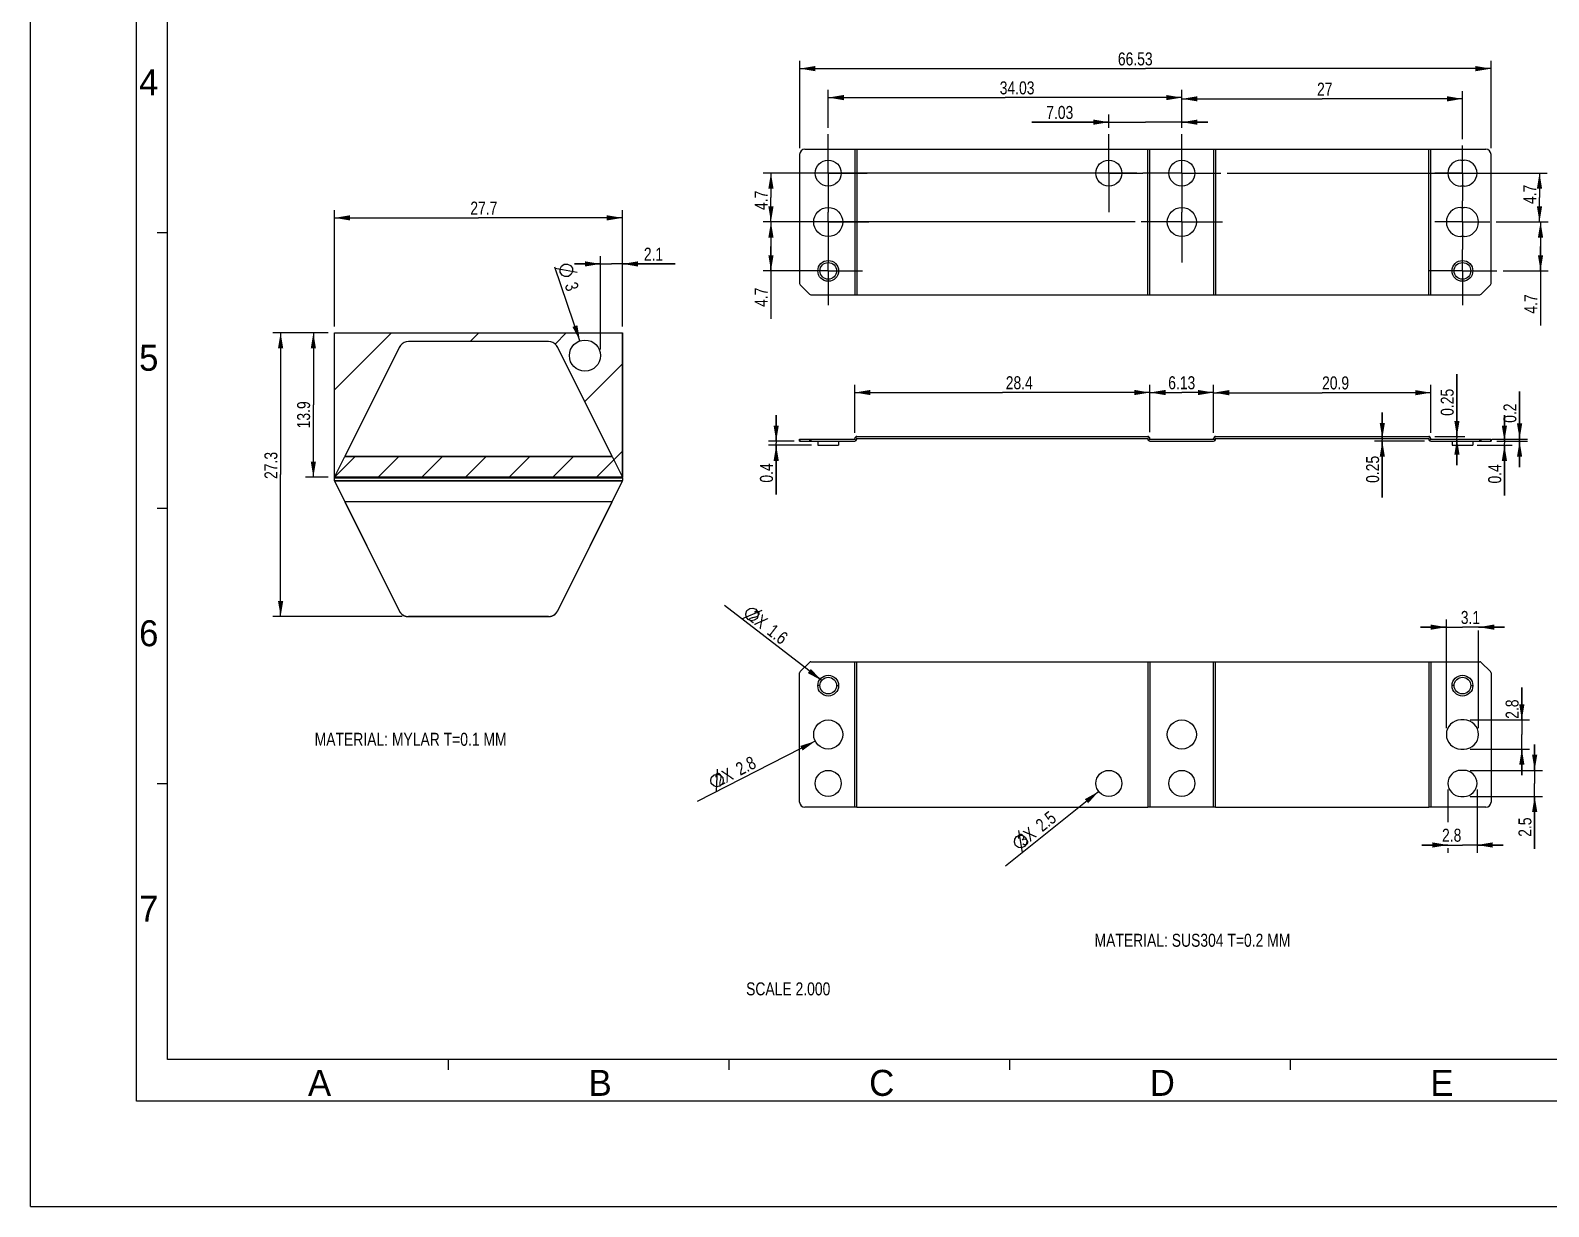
# Model space of a CAD drawing. Header units: millimetres. Extents: x 0 to 594, y 0 to 420.
# Drawn here: x 0 to 292.2, y 0 to 226.3 of the extents above; entities that cross this region are included whole.
import ezdxf

# ---------------------------------------------------------------- set-up
doc = ezdxf.new("R2010")
doc.units = ezdxf.units.MM
doc.header["$LTSCALE"] = 32.67
doc.linetypes.add('CENTER', pattern=[0.6, 0.375, -0.075, 0.075, -0.075])
doc.layers.get('0').update_dxf_attribs({"linetype": 'CONTINUOUS'})
for name, color, linetype in [('02___PRT_ALL_AXES', 7, 'CONTINUOUS'), ('03___PRT_ALL_CURVES', 7, 'CONTINUOUS'), ('COSM_SKETCH', 7, 'CONTINUOUS'), ('FEATURE', 7, 'CONTINUOUS')]:
    doc.layers.add(name, color=color, linetype=linetype)
doc.styles.get("Standard").update_dxf_attribs({"font": 'txt', "width": 0.8})
doc.styles.add('TEXTSTYLE_2', font='txt')
doc.dimstyles.new('DIMSTYLE_3', dxfattribs={"dimtxt": 2.5, "dimasz": 3, "dimexe": 1.5, "dimexo": 1.2, "dimtad": 1, "dimlfac": 0.5, "dimdsep": 46, "dimtxsty": 'STANDARD', "dimblk": '_FILLED', "dimblk1": '_FILLED', "dimblk2": '_FILLED', "dimcen": 0.09, "dimazin": 2, "dimtp": 0.01, "dimtm": 0.01, "dimtfac": 1, "dimtofl": 0, "dimtmove": 0, "dimatfit": 3, "dimldrblk": '_FILLED', "dimfxl": 1, "dimtolj": 1, "dimarcsym": 0})
doc.dimstyles.new('DIMSTYLE_4', dxfattribs={"dimtxt": 2.5, "dimasz": 3, "dimexe": 1.5, "dimexo": 1.2, "dimtad": 1, "dimlfac": 0.5, "dimdsep": 46, "dimtxsty": 'STANDARD', "dimblk": '_FILLED', "dimblk1": '_FILLED', "dimblk2": '_FILLED', "dimcen": 0.09, "dimazin": 2, "dimtp": 0.01, "dimtm": 0.01, "dimtfac": 1, "dimtofl": 0, "dimtmove": 0, "dimatfit": 1, "dimldrblk": '_FILLED', "dimfxl": 1, "dimtolj": 1, "dimarcsym": 0})

# ---------------------------------------------------------------- blocks, each defined once
blk = doc.blocks.new('_FILLED')
at = {"color": 0, "linetype": 'BYBLOCK'}
blk.add_solid([(0, 0), (-1, 0.167), (-1, -0.167)], dxfattribs=at)
blk = doc.blocks.new('*D51')
at = {"color": 7, "linetype": 'CONTINUOUS'}
for p, q in [((148.05, 203.63), (148.05, 220.43)), ((281.1, 203.63), (281.1, 220.43)), ((148.05, 218.93), (214.57, 218.93)), ((281.1, 218.93), (214.57, 218.93))]:
    blk.add_line(p, q, dxfattribs=at)
at = {"color": 7, "linetype": 'CONTINUOUS', "xscale": 3, "yscale": 3, "zscale": 3, "rotation": 180}
blk.add_blockref('_FILLED', (148.05, 218.93), dxfattribs=at)
at = {"color": 7, "linetype": 'CONTINUOUS', "xscale": 3, "yscale": 3, "zscale": 3}
blk.add_blockref('_FILLED', (281.1, 218.93), dxfattribs=at)
at = {"color": 7, "linetype": 'CONTINUOUS', "insert": (212.63, 222.05), "char_height": 2.5, "width": 10, "attachment_point": 2, "line_spacing_factor": 0.9}
blk.add_mtext('66.53', dxfattribs=at)
blk = doc.blocks.new('*D52')
at = {"color": 7, "linetype": 'CONTINUOUS'}
for p, q in [((153.55, 207.53), (153.55, 214.86)), ((153.55, 213.36), (187.57, 213.36)), ((221.6, 213.36), (187.57, 213.36)), ((221.6, 207.53), (221.6, 214.86))]:
    blk.add_line(p, q, dxfattribs=at)
at = {"color": 7, "linetype": 'CONTINUOUS', "xscale": 3, "yscale": 3, "zscale": 3, "rotation": 180}
blk.add_blockref('_FILLED', (153.55, 213.36), dxfattribs=at)
at = {"color": 7, "linetype": 'CONTINUOUS', "xscale": 3, "yscale": 3, "zscale": 3}
blk.add_blockref('_FILLED', (221.6, 213.36), dxfattribs=at)
at = {"color": 7, "linetype": 'CONTINUOUS', "insert": (189.89, 216.48), "char_height": 2.5, "width": 10, "attachment_point": 2, "line_spacing_factor": 0.9}
blk.add_mtext('34.03', dxfattribs=at)
blk = doc.blocks.new('*D53')
at = {"color": 7, "linetype": 'CONTINUOUS'}
for p, q in [((207.55, 208.63), (192.7, 208.63)), ((192.7, 208.63), (214.57, 208.63)), ((207.55, 207.53), (207.55, 210.13)), ((226.6, 208.63), (214.57, 208.63)), ((221.6, 207.53), (221.6, 210.13)), ((221.6, 208.63), (226.6, 208.63))]:
    blk.add_line(p, q, dxfattribs=at)
at = {"color": 7, "linetype": 'CONTINUOUS', "xscale": 3, "yscale": 3, "zscale": 3}
blk.add_blockref('_FILLED', (207.55, 208.63), dxfattribs=at)
at = {"color": 7, "linetype": 'CONTINUOUS', "xscale": 3, "yscale": 3, "zscale": 3, "rotation": 180}
blk.add_blockref('_FILLED', (221.6, 208.63), dxfattribs=at)
at = {"color": 7, "linetype": 'CONTINUOUS', "insert": (200.7, 211.75), "char_height": 2.5, "width": 8, "attachment_point": 3, "line_spacing_factor": 0.9}
blk.add_mtext('7.03', dxfattribs=at)
blk = doc.blocks.new('*D54')
at = {"color": 7, "linetype": 'CONTINUOUS'}
for p, q in [((230.3, 198.83), (291.92, 198.83)), ((290.42, 198.83), (290.42, 194.13)), ((290.42, 189.43), (290.42, 194.13)), ((282.1, 189.43), (291.92, 189.43))]:
    blk.add_line(p, q, dxfattribs=at)
at = {"color": 7, "linetype": 'CONTINUOUS', "xscale": 3, "yscale": 3, "zscale": 3}
for p, rotation in [((290.42, 198.83), 90), ((290.42, 189.43), 270)]:
    blk.add_blockref('_FILLED', p, dxfattribs=dict(at, rotation=rotation))
at = {"color": 7, "linetype": 'CONTINUOUS', "insert": (287.29, 194.74), "char_height": 2.5, "width": 6, "attachment_point": 2, "rotation": 90, "line_spacing_factor": 0.9}
blk.add_mtext('4.7', dxfattribs=at)
blk = doc.blocks.new('*D55')
at = {"color": 7, "linetype": 'CONTINUOUS'}
for p, q in [((282.1, 189.43), (292.12, 189.43)), ((290.62, 189.43), (290.62, 184.73)), ((290.62, 180.03), (290.62, 184.73)), ((290.62, 184.73), (290.62, 169.51)), ((283.4, 180.03), (292.12, 180.03))]:
    blk.add_line(p, q, dxfattribs=at)
at = {"color": 7, "linetype": 'CONTINUOUS', "xscale": 3, "yscale": 3, "zscale": 3}
for p, rotation in [((290.62, 189.43), 90), ((290.62, 180.03), 270)]:
    blk.add_blockref('_FILLED', p, dxfattribs=dict(at, rotation=rotation))
at = {"color": 7, "linetype": 'CONTINUOUS', "insert": (287.5, 175.51), "char_height": 2.5, "width": 6, "attachment_point": 3, "rotation": 90, "line_spacing_factor": 0.9}
blk.add_mtext('4.7', dxfattribs=at)
blk = doc.blocks.new('*D56')
at = {"color": 7, "linetype": 'CONTINUOUS'}
for p, q in [((221.6, 207.53), (221.6, 214.62)), ((275.6, 205.33), (275.6, 214.62)), ((221.6, 213.12), (248.6, 213.12)), ((275.6, 213.12), (248.6, 213.12))]:
    blk.add_line(p, q, dxfattribs=at)
at = {"color": 7, "linetype": 'CONTINUOUS', "xscale": 3, "yscale": 3, "zscale": 3, "rotation": 180}
blk.add_blockref('_FILLED', (221.6, 213.12), dxfattribs=at)
at = {"color": 7, "linetype": 'CONTINUOUS', "xscale": 3, "yscale": 3, "zscale": 3}
blk.add_blockref('_FILLED', (275.6, 213.12), dxfattribs=at)
at = {"color": 7, "linetype": 'CONTINUOUS', "insert": (249.1, 216.24), "char_height": 2.5, "width": 4, "attachment_point": 2, "line_spacing_factor": 0.9}
blk.add_mtext('27', dxfattribs=at)
blk = doc.blocks.new('*D57')
at = {"color": 7, "linetype": 'CONTINUOUS'}
for p, q in [((212.9, 198.83), (141.02, 198.83)), ((142.52, 198.83), (142.52, 194.13)), ((142.52, 189.43), (142.52, 194.13)), ((212.6, 189.43), (141.02, 189.43))]:
    blk.add_line(p, q, dxfattribs=at)
at = {"color": 7, "linetype": 'CONTINUOUS', "xscale": 3, "yscale": 3, "zscale": 3}
for p, rotation in [((142.52, 198.83), 90), ((142.52, 189.43), 270)]:
    blk.add_blockref('_FILLED', p, dxfattribs=dict(at, rotation=rotation))
at = {"color": 7, "linetype": 'CONTINUOUS', "insert": (139.4, 193.59), "char_height": 2.5, "width": 6, "attachment_point": 2, "rotation": 90, "line_spacing_factor": 0.9}
blk.add_mtext('4.7', dxfattribs=at)
blk = doc.blocks.new('*D58')
at = {"color": 7, "linetype": 'CONTINUOUS'}
for p, q in [((152.35, 189.43), (141.02, 189.43)), ((142.52, 189.43), (142.52, 184.73)), ((142.52, 180.03), (142.52, 184.73)), ((142.52, 184.73), (142.52, 170.8)), ((152.35, 180.03), (141.02, 180.03))]:
    blk.add_line(p, q, dxfattribs=at)
at = {"color": 7, "linetype": 'CONTINUOUS', "xscale": 3, "yscale": 3, "zscale": 3}
for p, rotation in [((142.52, 189.43), 90), ((142.52, 180.03), 270)]:
    blk.add_blockref('_FILLED', p, dxfattribs=dict(at, rotation=rotation))
at = {"color": 7, "linetype": 'CONTINUOUS', "insert": (139.4, 176.8), "char_height": 2.5, "width": 6, "attachment_point": 3, "rotation": 90, "line_spacing_factor": 0.9}
blk.add_mtext('4.7', dxfattribs=at)
blk = doc.blocks.new('*D59')
at = {"color": 7, "linetype": 'CONTINUOUS'}
for p, q in [((143.53, 147.27), (143.53, 152.27)), ((143.53, 152.27), (143.53, 146.87)), ((146.96, 147.27), (142.03, 147.27)), ((150.35, 146.47), (142.03, 146.47)), ((143.53, 137), (143.53, 146.87)), ((143.53, 146.47), (143.53, 137))]:
    blk.add_line(p, q, dxfattribs=at)
at = {"color": 7, "linetype": 'CONTINUOUS', "xscale": 3, "yscale": 3, "zscale": 3}
for p, rotation in [((143.53, 147.27), 270), ((143.53, 146.47), 90)]:
    blk.add_blockref('_FILLED', p, dxfattribs=dict(at, rotation=rotation))
at = {"color": 7, "linetype": 'CONTINUOUS', "insert": (140.4, 143), "char_height": 2.5, "width": 6, "attachment_point": 3, "rotation": 90, "line_spacing_factor": 0.9}
blk.add_mtext('0.4', dxfattribs=at)
blk = doc.blocks.new('*D60')
at = {"color": 7, "linetype": 'CONTINUOUS'}
for p, q in [((286.59, 147.67), (286.59, 156.79)), ((286.59, 156.79), (286.59, 147.47)), ((281.3, 147.67), (288.09, 147.67)), ((282.18, 147.27), (288.09, 147.27)), ((286.59, 142.27), (286.59, 147.47)), ((286.59, 147.27), (286.59, 142.27))]:
    blk.add_line(p, q, dxfattribs=at)
at = {"color": 7, "linetype": 'CONTINUOUS', "xscale": 3, "yscale": 3, "zscale": 3}
for p, rotation in [((286.59, 147.67), 270), ((286.59, 147.27), 90)]:
    blk.add_blockref('_FILLED', p, dxfattribs=dict(at, rotation=rotation))
at = {"color": 7, "linetype": 'CONTINUOUS', "insert": (283.47, 150.79), "char_height": 2.5, "width": 6, "attachment_point": 1, "rotation": 90, "line_spacing_factor": 0.9}
blk.add_mtext('0.2', dxfattribs=at)
blk = doc.blocks.new('*D61')
at = {"color": 7, "linetype": 'CONTINUOUS'}
for p, q in [((283.67, 147.27), (283.67, 152.27)), ((283.67, 152.27), (283.67, 146.87)), ((278.4, 146.47), (285.17, 146.47)), ((282.18, 147.27), (285.17, 147.27)), ((283.67, 136.83), (283.67, 146.87)), ((283.67, 146.47), (283.67, 136.83))]:
    blk.add_line(p, q, dxfattribs=at)
at = {"color": 7, "linetype": 'CONTINUOUS', "xscale": 3, "yscale": 3, "zscale": 3}
for p, rotation in [((283.67, 147.27), 270), ((283.67, 146.47), 90)]:
    blk.add_blockref('_FILLED', p, dxfattribs=dict(at, rotation=rotation))
at = {"color": 7, "linetype": 'CONTINUOUS', "insert": (280.55, 142.83), "char_height": 2.5, "width": 6, "attachment_point": 3, "rotation": 90, "line_spacing_factor": 0.9}
blk.add_mtext('0.4', dxfattribs=at)
blk = doc.blocks.new('*D62')
at = {"color": 7, "linetype": 'CONTINUOUS'}
for p, q in [((260.17, 147.77), (260.17, 152.77)), ((260.17, 152.77), (260.17, 147.52)), ((268.3, 147.27), (258.67, 147.27)), ((260.17, 136.44), (260.17, 147.52)), ((260.17, 147.27), (260.17, 136.44))]:
    blk.add_line(p, q, dxfattribs=at)
at = {"color": 7, "linetype": 'CONTINUOUS', "xscale": 3, "yscale": 3, "zscale": 3}
for p, rotation in [((260.17, 147.77), 270), ((260.17, 147.27), 90)]:
    blk.add_blockref('_FILLED', p, dxfattribs=dict(at, rotation=rotation))
at = {"color": 7, "linetype": 'CONTINUOUS', "insert": (257.05, 144.44), "char_height": 2.5, "width": 8, "attachment_point": 3, "rotation": 90, "line_spacing_factor": 0.9}
blk.add_mtext('0.25', dxfattribs=at)
blk = doc.blocks.new('*D63')
at = {"color": 7, "linetype": 'CONTINUOUS'}
for p, q in [((274.53, 148.17), (274.53, 160.13)), ((274.53, 160.13), (274.53, 147.92)), ((270.3, 148.17), (276.03, 148.17)), ((274.53, 142.67), (274.53, 147.92)), ((274.53, 147.67), (274.53, 142.67))]:
    blk.add_line(p, q, dxfattribs=at)
at = {"color": 7, "linetype": 'CONTINUOUS', "xscale": 3, "yscale": 3, "zscale": 3}
for p, rotation in [((274.53, 148.17), 270), ((274.53, 147.67), 90)]:
    blk.add_blockref('_FILLED', p, dxfattribs=dict(at, rotation=rotation))
at = {"color": 7, "linetype": 'CONTINUOUS', "insert": (271.41, 152.13), "char_height": 2.5, "width": 8, "attachment_point": 1, "rotation": 90, "line_spacing_factor": 0.9}
blk.add_mtext('0.25', dxfattribs=at)
blk = doc.blocks.new('*D64')
at = {"color": 7, "linetype": 'CONTINUOUS'}
for p, q in [((215.45, 148.97), (215.45, 158.12)), ((227.7, 148.97), (227.7, 158.12)), ((215.45, 156.62), (221.57, 156.62)), ((227.7, 156.62), (221.57, 156.62))]:
    blk.add_line(p, q, dxfattribs=at)
at = {"color": 7, "linetype": 'CONTINUOUS', "xscale": 3, "yscale": 3, "zscale": 3, "rotation": 180}
blk.add_blockref('_FILLED', (215.45, 156.62), dxfattribs=at)
at = {"color": 7, "linetype": 'CONTINUOUS', "xscale": 3, "yscale": 3, "zscale": 3}
blk.add_blockref('_FILLED', (227.7, 156.62), dxfattribs=at)
at = {"color": 7, "linetype": 'CONTINUOUS', "insert": (221.57, 159.75), "char_height": 2.5, "width": 8, "attachment_point": 2, "line_spacing_factor": 0.9}
blk.add_mtext('6.13', dxfattribs=at)
blk = doc.blocks.new('*D65')
at = {"color": 7, "linetype": 'CONTINUOUS'}
for p, q in [((158.65, 148.87), (158.65, 158.12)), ((215.45, 148.97), (215.45, 158.12)), ((158.65, 156.62), (187.05, 156.62)), ((215.45, 156.62), (187.05, 156.62))]:
    blk.add_line(p, q, dxfattribs=at)
at = {"color": 7, "linetype": 'CONTINUOUS', "xscale": 3, "yscale": 3, "zscale": 3, "rotation": 180}
blk.add_blockref('_FILLED', (158.65, 156.62), dxfattribs=at)
at = {"color": 7, "linetype": 'CONTINUOUS', "xscale": 3, "yscale": 3, "zscale": 3}
blk.add_blockref('_FILLED', (215.45, 156.62), dxfattribs=at)
at = {"color": 7, "linetype": 'CONTINUOUS', "insert": (190.31, 159.75), "char_height": 2.5, "width": 8, "attachment_point": 2, "line_spacing_factor": 0.9}
blk.add_mtext('28.4', dxfattribs=at)
blk = doc.blocks.new('*D66')
at = {"color": 7, "linetype": 'CONTINUOUS'}
for p, q in [((227.7, 148.87), (227.7, 158.09)), ((269.5, 148.87), (269.5, 158.09)), ((227.7, 156.59), (248.6, 156.59)), ((269.5, 156.59), (248.6, 156.59))]:
    blk.add_line(p, q, dxfattribs=at)
at = {"color": 7, "linetype": 'CONTINUOUS', "xscale": 3, "yscale": 3, "zscale": 3, "rotation": 180}
blk.add_blockref('_FILLED', (227.7, 156.59), dxfattribs=at)
at = {"color": 7, "linetype": 'CONTINUOUS', "xscale": 3, "yscale": 3, "zscale": 3}
blk.add_blockref('_FILLED', (269.5, 156.59), dxfattribs=at)
at = {"color": 7, "linetype": 'CONTINUOUS', "insert": (251.18, 159.72), "char_height": 2.5, "width": 8, "attachment_point": 2, "line_spacing_factor": 0.9}
blk.add_mtext('20.9', dxfattribs=at)
blk = doc.blocks.new('*D67')
at = {"color": 7, "linetype": 'CONTINUOUS'}
blk.add_line((205.59, 79.87), (187.63, 65.51), dxfattribs=at)
at = {"color": 7, "linetype": 'CONTINUOUS', "xscale": 3, "yscale": 3, "zscale": 3, "rotation": 38.6447100575}
blk.add_blockref('_FILLED', (205.59, 79.87), dxfattribs=at)
at = {"color": 7, "linetype": 'CONTINUOUS', "insert": (196.09, 76.27), "char_height": 2.5, "width": 20, "attachment_point": 3, "rotation": 38.6447, "line_spacing_factor": 0.9}
blk.add_mtext('3X{\\ftxt;\\W0.0001;\\H0.0001;\\~}{\\ftxt;\\W1.3333333333;\\H2.5; }{\\ftxt;\\W0.0001;\\H0.0001;\\~}2.5', dxfattribs=at)
blk = doc.blocks.new('*D68')
at = {"color": 7, "linetype": 'CONTINUOUS'}
blk.add_line((151.05, 89.55), (128.32, 77.92), dxfattribs=at)
at = {"color": 7, "linetype": 'CONTINUOUS', "xscale": 3, "yscale": 3, "zscale": 3, "rotation": 27.0920909518}
blk.add_blockref('_FILLED', (151.05, 89.55), dxfattribs=at)
at = {"color": 7, "linetype": 'CONTINUOUS', "insert": (138.77, 86.78), "char_height": 2.5, "width": 20, "attachment_point": 3, "rotation": 27.0921, "line_spacing_factor": 0.9}
blk.add_mtext('2X{\\ftxt;\\W0.0001;\\H0.0001;\\~}{\\ftxt;\\W1.3333333333;\\H2.5; }{\\ftxt;\\W0.0001;\\H0.0001;\\~}2.8', dxfattribs=at)
blk = doc.blocks.new('*D69')
at = {"color": 7, "linetype": 'CONTINUOUS'}
blk.add_line((152.28, 101.21), (133.58, 115.65), dxfattribs=at)
at = {"color": 7, "linetype": 'CONTINUOUS', "xscale": 3, "yscale": 3, "zscale": 3, "rotation": 322.3211366408}
blk.add_blockref('_FILLED', (152.28, 101.21), dxfattribs=at)
at = {"color": 7, "linetype": 'CONTINUOUS', "insert": (146.04, 109.97), "char_height": 2.5, "width": 20, "attachment_point": 3, "rotation": 322.3211, "line_spacing_factor": 0.9}
blk.add_mtext('2X{\\ftxt;\\W0.0001;\\H0.0001;\\~}{\\ftxt;\\W1.3333333333;\\H2.5; }{\\ftxt;\\W0.0001;\\H0.0001;\\~}1.6', dxfattribs=at)
blk = doc.blocks.new('*D70')
at = {"color": 7, "linetype": 'CONTINUOUS'}
for p, q in [((272.8, 80.23), (272.8, 73.95)), ((278.4, 80.23), (278.4, 68.07)), ((272.8, 69.57), (267.8, 69.57)), ((267.8, 69.57), (275.6, 69.57)), ((272.8, 68.95), (272.8, 68.07)), ((283.4, 69.57), (275.6, 69.57)), ((278.4, 69.57), (283.4, 69.57))]:
    blk.add_line(p, q, dxfattribs=at)
at = {"color": 7, "linetype": 'CONTINUOUS', "xscale": 3, "yscale": 3, "zscale": 3}
blk.add_blockref('_FILLED', (272.8, 69.57), dxfattribs=at)
at = {"color": 7, "linetype": 'CONTINUOUS', "xscale": 3, "yscale": 3, "zscale": 3, "rotation": 180}
blk.add_blockref('_FILLED', (278.4, 69.57), dxfattribs=at)
at = {"color": 7, "linetype": 'CONTINUOUS', "insert": (273.52, 72.7), "char_height": 2.5, "width": 6, "attachment_point": 2, "line_spacing_factor": 0.9}
blk.add_mtext('2.8', dxfattribs=at)
blk = doc.blocks.new('*D71')
at = {"color": 7, "linetype": 'CONTINUOUS'}
for p, q in [((289.49, 83.93), (289.49, 88.93)), ((289.49, 88.93), (289.49, 81.43)), ((277.1, 83.93), (290.99, 83.93)), ((277.1, 78.93), (290.99, 78.93)), ((289.49, 68.86), (289.49, 81.43)), ((289.49, 78.93), (289.49, 68.86))]:
    blk.add_line(p, q, dxfattribs=at)
at = {"color": 7, "linetype": 'CONTINUOUS', "xscale": 3, "yscale": 3, "zscale": 3}
for p, rotation in [((289.49, 83.93), 270), ((289.49, 78.93), 90)]:
    blk.add_blockref('_FILLED', p, dxfattribs=dict(at, rotation=rotation))
at = {"color": 7, "linetype": 'CONTINUOUS', "insert": (286.37, 74.86), "char_height": 2.5, "width": 6, "attachment_point": 3, "rotation": 90, "line_spacing_factor": 0.9}
blk.add_mtext('2.5', dxfattribs=at)
blk = doc.blocks.new('*D72')
at = {"color": 7, "linetype": 'CONTINUOUS'}
for p, q in [((287.02, 93.63), (287.02, 99.85)), ((287.02, 99.85), (287.02, 90.83)), ((277.1, 93.63), (288.52, 93.63)), ((287.02, 83.03), (287.02, 90.83)), ((277.1, 88.03), (288.52, 88.03)), ((287.02, 88.03), (287.02, 83.03))]:
    blk.add_line(p, q, dxfattribs=at)
at = {"color": 7, "linetype": 'CONTINUOUS', "xscale": 3, "yscale": 3, "zscale": 3}
for p, rotation in [((287.02, 93.63), 270), ((287.02, 88.03), 90)]:
    blk.add_blockref('_FILLED', p, dxfattribs=dict(at, rotation=rotation))
at = {"color": 7, "linetype": 'CONTINUOUS', "insert": (283.9, 93.85), "char_height": 2.5, "width": 6, "attachment_point": 1, "rotation": 90, "line_spacing_factor": 0.9}
blk.add_mtext('2.8', dxfattribs=at)
blk = doc.blocks.new('*D73')
at = {"color": 7, "linetype": 'CONTINUOUS'}
for p, q in [((272.5, 111.48), (267.5, 111.48)), ((267.5, 111.48), (275.6, 111.48)), ((272.5, 92.03), (272.5, 112.98)), ((283.7, 111.48), (275.6, 111.48)), ((278.7, 111.48), (283.7, 111.48)), ((278.7, 92.03), (278.7, 110.85))]:
    blk.add_line(p, q, dxfattribs=at)
at = {"color": 7, "linetype": 'CONTINUOUS', "xscale": 3, "yscale": 3, "zscale": 3}
blk.add_blockref('_FILLED', (272.5, 111.48), dxfattribs=at)
at = {"color": 7, "linetype": 'CONTINUOUS', "xscale": 3, "yscale": 3, "zscale": 3, "rotation": 180}
blk.add_blockref('_FILLED', (278.7, 111.48), dxfattribs=at)
at = {"color": 7, "linetype": 'CONTINUOUS', "insert": (277.13, 114.6), "char_height": 2.5, "width": 6, "attachment_point": 2, "line_spacing_factor": 0.9}
blk.add_mtext('3.1', dxfattribs=at)
blk = doc.blocks.new('*D74')
at = {"color": 7, "linetype": 'CONTINUOUS'}
for p, q in [((57.33, 168.12), (46.66, 168.12)), ((48.16, 168.12), (48.16, 140.82)), ((48.16, 113.52), (48.16, 140.82)), ((71.57, 113.52), (46.66, 113.52))]:
    blk.add_line(p, q, dxfattribs=at)
at = {"color": 7, "linetype": 'CONTINUOUS', "xscale": 3, "yscale": 3, "zscale": 3}
for p, rotation in [((48.16, 168.12), 90), ((48.16, 113.52), 270)]:
    blk.add_blockref('_FILLED', p, dxfattribs=dict(at, rotation=rotation))
at = {"color": 7, "linetype": 'CONTINUOUS', "insert": (45.04, 142.59), "char_height": 2.5, "width": 8, "attachment_point": 2, "rotation": 90, "line_spacing_factor": 0.9}
blk.add_mtext('27.3', dxfattribs=at)
blk = doc.blocks.new('*D75')
at = {"color": 7, "linetype": 'CONTINUOUS'}
blk.add_line((105.76, 166.56), (100.95, 180.73), dxfattribs=at)
at = {"color": 7, "linetype": 'CONTINUOUS', "xscale": 3, "yscale": 3, "zscale": 3, "rotation": 288.7514983028}
blk.add_blockref('_FILLED', (105.76, 166.56), dxfattribs=at)
at = {"color": 7, "linetype": 'CONTINUOUS', "insert": (105.63, 176.69), "char_height": 2.5, "width": 8, "attachment_point": 3, "rotation": 288.7515, "line_spacing_factor": 0.9, "style": 'TEXTSTYLE_2'}
blk.add_mtext('{\\ftxt;\\W0.0001;\\H0.0001;\\~}{\\ftxt;\\W1.3333333333;\\H2.5; }{\\ftxt;\\W0.0001;\\H0.0001;\\~}{\\W0.8;3}', dxfattribs=at)
blk = doc.blocks.new('*D76')
at = {"color": 7, "linetype": 'CONTINUOUS'}
for p, q in [((57.33, 168.12), (52.96, 168.12)), ((54.46, 168.12), (54.46, 154.22)), ((54.46, 140.32), (54.46, 154.22)), ((57.33, 140.32), (52.96, 140.32))]:
    blk.add_line(p, q, dxfattribs=at)
at = {"color": 7, "linetype": 'CONTINUOUS', "xscale": 3, "yscale": 3, "zscale": 3}
for p, rotation in [((54.46, 168.12), 90), ((54.46, 140.32), 270)]:
    blk.add_blockref('_FILLED', p, dxfattribs=dict(at, rotation=rotation))
at = {"color": 7, "linetype": 'CONTINUOUS', "insert": (51.33, 152.33), "char_height": 2.5, "width": 8, "attachment_point": 2, "rotation": 90, "line_spacing_factor": 0.9}
blk.add_mtext('13.9', dxfattribs=at)
blk = doc.blocks.new('*D77')
at = {"color": 7, "linetype": 'CONTINUOUS'}
for p, q in [((58.53, 169.32), (58.53, 191.72)), ((58.53, 190.22), (86.23, 190.22)), ((113.93, 190.22), (86.23, 190.22)), ((113.93, 169.32), (113.93, 191.72))]:
    blk.add_line(p, q, dxfattribs=at)
at = {"color": 7, "linetype": 'CONTINUOUS', "xscale": 3, "yscale": 3, "zscale": 3, "rotation": 180}
blk.add_blockref('_FILLED', (58.53, 190.22), dxfattribs=at)
at = {"color": 7, "linetype": 'CONTINUOUS', "xscale": 3, "yscale": 3, "zscale": 3}
blk.add_blockref('_FILLED', (113.93, 190.22), dxfattribs=at)
at = {"color": 7, "linetype": 'CONTINUOUS', "insert": (87.27, 193.35), "char_height": 2.5, "width": 8, "attachment_point": 2, "line_spacing_factor": 0.9}
blk.add_mtext('27.7', dxfattribs=at)
blk = doc.blocks.new('*D78')
at = {"color": 7, "linetype": 'CONTINUOUS'}
for p, q in [((109.73, 181.36), (104.73, 181.36)), ((104.73, 181.36), (111.83, 181.36)), ((109.73, 164.92), (109.73, 182.86)), ((124.06, 181.36), (111.83, 181.36)), ((113.93, 169.32), (113.93, 182.86)), ((113.93, 181.36), (124.06, 181.36))]:
    blk.add_line(p, q, dxfattribs=at)
at = {"color": 7, "linetype": 'CONTINUOUS', "xscale": 3, "yscale": 3, "zscale": 3}
blk.add_blockref('_FILLED', (109.73, 181.36), dxfattribs=at)
at = {"color": 7, "linetype": 'CONTINUOUS', "xscale": 3, "yscale": 3, "zscale": 3, "rotation": 180}
blk.add_blockref('_FILLED', (113.93, 181.36), dxfattribs=at)
at = {"color": 7, "linetype": 'CONTINUOUS', "insert": (118.06, 184.49), "char_height": 2.5, "width": 6, "attachment_point": 1, "line_spacing_factor": 0.9}
blk.add_mtext('2.1', dxfattribs=at)

msp = doc.modelspace()

# ---------------------------------------------------------------- linework, layer by layer
at = {"color": 7, "linetype": 'CONTINUOUS'}
for p, q in [((0, 0), (0, 420)), ((20.422, 20.309), (20.422, 405.309)), ((26.422, 28.309), (26.422, 397.309)), ((26.422, 187.309), (24.422, 187.309)), ((101.019, 180.536), (105.24, 179.769)), ((26.422, 134.309), (24.422, 134.309)), ((136.906, 113.078), (140.847, 114.773)), ((132.067, 79.841), (132.214, 84.128)), ((26.422, 81.309), (24.422, 81.309)), ((190.918, 68.134), (190.203, 72.364)), ((564.922, 28.309), (26.422, 28.309)), ((80.422, 28.309), (80.422, 26.309)), ((134.422, 28.309), (134.422, 26.309)), ((188.422, 28.309), (188.422, 26.309)), ((242.422, 28.309), (242.422, 26.309)), ((571.422, 20.309), (20.422, 20.309)), ((0, 0), (594, 0))]:
    msp.add_line(p, q, dxfattribs=at)
for points in [[(102.728, 181.336), (103.387, 181.34), (103.915, 181.079), (104.313, 180.554), (104.317, 179.895), (104.056, 179.367), (103.532, 178.969), (102.873, 178.965), (102.344, 179.226), (101.946, 179.75), (101.942, 180.409), (102.203, 180.938), (102.728, 181.336)], [(137.887, 114.69), (138.434, 115.057), (139.018, 115.132), (139.64, 114.915), (140.008, 114.368), (140.083, 113.784), (139.866, 113.162), (139.319, 112.794), (138.734, 112.719), (138.112, 112.936), (137.745, 113.483), (137.67, 114.068), (137.887, 114.69)], [(131.028, 81.415), (130.928, 82.067), (131.11, 82.627), (131.571, 83.097), (132.223, 83.197), (132.783, 83.015), (133.253, 82.554), (133.353, 81.903), (133.171, 81.342), (132.71, 80.872), (132.058, 80.773), (131.498, 80.954), (131.028, 81.415)], [(189.584, 69.468), (189.357, 70.086), (189.422, 70.672), (189.78, 71.225), (190.398, 71.452), (190.984, 71.387), (191.537, 71.029), (191.765, 70.411), (191.699, 69.825), (191.341, 69.272), (190.723, 69.045), (190.137, 69.11), (189.584, 69.468)]]:
    msp.add_lwpolyline(points, dxfattribs=at)
at = {"layer": '02___PRT_ALL_AXES', "color": 7, "linetype": 'CENTER'}
for p, q in [((153.545, 198.825), (153.545, 206.325)), ((207.545, 198.825), (207.545, 206.325)), ((221.595, 198.825), (221.595, 206.325)), ((275.595, 198.825), (275.595, 204.125)), ((153.545, 198.825), (146.045, 198.825)), ((153.545, 198.825), (153.545, 191.325)), ((153.545, 198.825), (161.045, 198.825)), ((207.545, 198.825), (200.045, 198.825)), ((207.545, 198.825), (207.545, 191.325)), ((207.545, 198.825), (214.095, 198.825)), ((221.595, 198.825), (214.095, 198.825)), ((221.595, 198.825), (221.595, 191.325)), ((221.595, 198.825), (229.095, 198.825)), ((275.595, 198.825), (270.295, 198.825)), ((275.595, 198.825), (280.895, 198.825)), ((275.595, 198.825), (275.595, 193.525)), ((275.595, 189.425), (275.595, 193.525)), ((153.545, 189.425), (153.545, 191.325)), ((221.595, 189.425), (221.595, 191.325)), ((153.545, 189.425), (145.745, 189.425)), ((153.545, 189.425), (153.545, 181.625)), ((153.545, 189.425), (161.345, 189.425)), ((221.595, 189.425), (213.795, 189.425)), ((221.595, 189.425), (229.395, 189.425)), ((221.595, 189.425), (221.595, 181.625)), ((275.595, 189.425), (270.295, 189.425)), ((275.595, 189.425), (280.895, 189.425)), ((275.595, 189.425), (275.595, 184.125)), ((275.595, 180.025), (275.595, 184.125)), ((153.545, 180.025), (153.545, 181.625)), ((153.545, 180.025), (146.945, 180.025)), ((153.545, 180.025), (153.545, 173.425)), ((153.545, 180.025), (160.145, 180.025)), ((275.595, 180.025), (268.995, 180.025)), ((275.595, 180.025), (282.195, 180.025)), ((275.595, 180.025), (275.595, 173.425))]:
    msp.add_line(p, q, dxfattribs=at)
at = {"layer": '02___PRT_ALL_AXES', "color": 7, "linetype": 'CONTINUOUS'}
for p, q in [((58.529, 140.217), (58.529, 168.117)), ((58.529, 168.117), (113.929, 168.117)), ((113.929, 140.217), (113.929, 168.117)), ((151.545, 147.274), (151.545, 146.474)), ((151.545, 146.474), (155.545, 146.474)), ((155.545, 147.274), (155.545, 146.474)), ((273.595, 147.274), (273.595, 146.474)), ((273.595, 146.474), (277.595, 146.474)), ((277.595, 147.274), (277.595, 146.474)), ((58.529, 140.317), (113.929, 140.317)), ((58.529, 140.217), (113.929, 140.217)), ((58.529, 139.617), (58.529, 139.717)), ((58.529, 139.717), (113.929, 139.717)), ((58.529, 139.617), (113.929, 139.617)), ((113.929, 139.617), (113.929, 139.717)), ((151.945, 100.228), (151.545, 100.228)), ((155.145, 100.228), (155.545, 100.228)), ((273.995, 100.228), (273.595, 100.228)), ((277.195, 100.228), (277.595, 100.228))]:
    msp.add_line(p, q, dxfattribs=at)
for centre, radius in [((153.545, 198.825), 2.5), ((221.595, 198.825), 2.5), ((153.545, 189.425), 2.8), ((221.595, 189.425), 2.8), ((106.729, 163.717), 3), ((153.545, 100.228), 2), ((153.545, 100.228), 1.6), ((275.595, 100.228), 2), ((275.595, 100.228), 1.6), ((153.545, 90.828), 2.8), ((221.595, 90.828), 2.8), ((153.545, 81.428), 2.5), ((221.595, 81.428), 2.5)]:
    msp.add_circle(centre, radius, dxfattribs=at)
at = {"layer": '03___PRT_ALL_CURVES', "color": 7, "linetype": 'CONTINUOUS'}
for p, q in [((58.529, 157.118), (69.528, 168.117)), ((58.529, 140.317), (58.529, 168.117)), ((58.529, 168.117), (113.929, 168.117)), ((84.629, 166.417), (86.329, 168.117)), ((100.965, 165.951), (103.13, 168.117)), ((113.929, 168.117), (113.929, 140.317)), ((106.682, 154.867), (113.929, 162.115)), ((58.529, 140.317), (60.522, 144.317)), ((58.529, 140.317), (62.529, 144.317)), ((111.937, 144.317), (60.522, 144.317)), ((66.93, 140.317), (70.93, 144.317)), ((75.33, 140.317), (79.33, 144.317)), ((83.73, 140.317), (87.73, 144.317)), ((92.131, 140.317), (96.131, 144.317)), ((100.531, 140.317), (104.531, 144.317)), ((108.932, 140.317), (113.929, 145.314)), ((111.937, 144.317), (113.929, 140.317)), ((113.929, 140.317), (58.529, 140.317))]:
    msp.add_line(p, q, dxfattribs=at)
msp.add_circle((106.729, 163.717), 3, dxfattribs=at)
at = {"layer": 'COSM_SKETCH', "color": 7, "linetype": 'CONTINUOUS'}
for p, q in [((70.977, 165.308), (60.522, 144.317)), ((71.218, 165.682), (70.977, 165.308)), ((71.534, 165.991), (71.218, 165.682)), ((71.908, 166.223), (71.534, 165.991)), ((72.326, 166.367), (71.908, 166.223)), ((72.767, 166.417), (72.326, 166.367)), ((99.691, 166.417), (72.767, 166.417)), ((100.133, 166.367), (99.691, 166.417)), ((100.55, 166.223), (100.133, 166.367)), ((100.924, 165.991), (100.55, 166.223)), ((101.24, 165.682), (100.924, 165.991)), ((101.481, 165.308), (101.24, 165.682)), ((111.937, 144.317), (101.481, 165.308)), ((60.522, 144.317), (111.937, 144.317))]:
    msp.add_line(p, q, dxfattribs=at)
at = {"layer": 'COSM_SKETCH', "color": 5, "linetype": 'CONTINUOUS'}
for p, q in [((60.522, 135.617), (70.977, 114.625)), ((111.937, 135.617), (60.522, 135.617)), ((101.477, 114.617), (111.937, 135.617)), ((101.207, 114.212), (101.217, 114.224)), ((101.217, 114.224), (101.228, 114.237)), ((101.228, 114.237), (101.238, 114.249)), ((101.238, 114.249), (101.247, 114.26)), ((101.453, 114.571), (101.461, 114.586)), ((101.461, 114.586), (101.469, 114.602)), ((101.469, 114.602), (101.477, 114.617)), ((72.767, 113.517), (99.706, 113.517)), ((100.908, 113.929), (100.925, 113.943))]:
    msp.add_line(p, q, dxfattribs=at)
for points in [[(70.977, 114.625), (70.988, 114.603), (71, 114.58), (71.012, 114.558), (71.024, 114.537), (71.036, 114.515), (71.049, 114.494), (71.061, 114.473), (71.074, 114.452), (71.088, 114.431), (71.101, 114.41), (71.115, 114.39), (71.129, 114.37), (71.143, 114.35), (71.157, 114.33), (71.172, 114.311), (71.187, 114.292), (71.202, 114.272), (71.217, 114.253)], [(71.217, 114.253), (71.24, 114.225), (71.265, 114.197), (71.289, 114.169), (71.315, 114.142), (71.34, 114.116), (71.366, 114.089), (71.393, 114.064), (71.42, 114.039), (71.448, 114.014), (71.476, 113.99), (71.504, 113.966), (71.533, 113.943), (71.562, 113.921), (71.592, 113.899), (71.622, 113.877), (71.652, 113.856), (71.683, 113.836), (71.714, 113.816), (71.746, 113.797), (71.778, 113.779), (71.81, 113.761), (71.843, 113.743), (71.876, 113.726), (71.909, 113.71)], [(100.925, 113.943), (100.944, 113.958), (100.963, 113.973), (100.982, 113.989), (101, 114.005), (101.019, 114.021), (101.037, 114.037), (101.055, 114.054), (101.072, 114.071), (101.09, 114.088), (101.107, 114.105), (101.124, 114.122), (101.141, 114.14), (101.158, 114.158), (101.175, 114.176), (101.191, 114.194), (101.207, 114.212)], [(101.247, 114.26), (101.253, 114.267), (101.258, 114.274), (101.264, 114.282), (101.27, 114.289), (101.276, 114.296), (101.281, 114.304)], [(101.281, 114.304), (101.287, 114.311), (101.293, 114.319), (101.299, 114.327), (101.304, 114.334), (101.31, 114.342), (101.316, 114.35), (101.321, 114.358)], [(101.321, 114.358), (101.327, 114.366), (101.333, 114.375), (101.339, 114.384), (101.345, 114.392), (101.351, 114.401), (101.357, 114.41), (101.363, 114.419)], [(101.363, 114.419), (101.368, 114.427), (101.374, 114.436), (101.38, 114.445), (101.385, 114.454), (101.391, 114.462), (101.396, 114.471), (101.401, 114.48), (101.407, 114.489)], [(101.407, 114.489), (101.413, 114.499), (101.419, 114.509), (101.425, 114.519), (101.43, 114.53), (101.436, 114.54), (101.442, 114.55), (101.448, 114.561), (101.453, 114.571)], [(71.909, 113.71), (71.932, 113.699), (71.956, 113.689), (71.979, 113.678), (72.003, 113.669), (72.027, 113.659), (72.051, 113.649), (72.075, 113.64), (72.099, 113.632), (72.124, 113.623), (72.148, 113.615), (72.173, 113.607), (72.198, 113.6), (72.222, 113.592), (72.247, 113.586), (72.272, 113.579), (72.297, 113.573), (72.323, 113.567), (72.327, 113.566)], [(72.327, 113.566), (72.351, 113.561), (72.375, 113.556), (72.399, 113.551), (72.423, 113.547), (72.447, 113.542), (72.471, 113.539), (72.495, 113.535), (72.519, 113.532), (72.544, 113.529), (72.568, 113.527), (72.593, 113.524), (72.618, 113.522), (72.642, 113.521), (72.667, 113.519), (72.692, 113.518), (72.717, 113.517), (72.742, 113.517), (72.767, 113.517)], [(99.706, 113.517), (99.722, 113.517), (99.737, 113.517), (99.752, 113.518), (99.768, 113.518), (99.783, 113.519), (99.798, 113.52), (99.813, 113.52), (99.828, 113.521), (99.843, 113.522)], [(99.843, 113.522), (99.854, 113.523), (99.864, 113.524), (99.875, 113.525), (99.885, 113.526), (99.895, 113.527), (99.906, 113.528), (99.916, 113.529), (99.926, 113.53)], [(99.926, 113.53), (99.937, 113.532), (99.948, 113.533), (99.958, 113.535), (99.969, 113.536), (99.979, 113.537), (99.99, 113.539), (100, 113.541)], [(100, 113.541), (100.01, 113.542), (100.019, 113.544), (100.029, 113.545), (100.038, 113.547), (100.048, 113.549), (100.057, 113.55), (100.067, 113.552)], [(100.067, 113.552), (100.076, 113.554), (100.085, 113.556), (100.094, 113.558), (100.103, 113.56), (100.112, 113.562), (100.121, 113.564), (100.13, 113.566)], [(100.13, 113.566), (100.139, 113.568), (100.148, 113.57), (100.157, 113.572), (100.165, 113.574), (100.174, 113.576), (100.183, 113.578)], [(100.183, 113.578), (100.191, 113.58), (100.2, 113.582), (100.208, 113.585), (100.217, 113.587), (100.225, 113.589), (100.234, 113.592)], [(100.234, 113.592), (100.261, 113.6), (100.288, 113.608), (100.314, 113.616), (100.341, 113.625), (100.368, 113.635), (100.394, 113.644), (100.42, 113.654), (100.446, 113.665), (100.472, 113.676), (100.498, 113.687), (100.524, 113.698), (100.549, 113.71), (100.574, 113.722), (100.599, 113.735), (100.623, 113.747), (100.648, 113.76), (100.672, 113.774), (100.696, 113.788), (100.72, 113.802), (100.744, 113.816)], [(100.744, 113.816), (100.758, 113.825), (100.772, 113.834), (100.786, 113.843), (100.8, 113.852), (100.813, 113.861), (100.827, 113.871), (100.841, 113.88), (100.854, 113.89), (100.868, 113.899), (100.881, 113.909), (100.894, 113.919), (100.908, 113.929)]]:
    msp.add_lwpolyline(points, dxfattribs=at)
at = {"layer": 'FEATURE', "color": 7, "linetype": 'CONTINUOUS'}
for p, q in [((148.045, 202.425), (148.045, 177.591)), ((149.045, 203.425), (280.095, 203.425)), ((158.645, 203.425), (158.645, 175.425)), ((159.045, 203.425), (159.045, 175.425)), ((215.045, 175.425), (215.045, 203.425)), ((215.445, 175.425), (215.445, 203.425)), ((227.695, 203.425), (227.695, 175.425)), ((228.095, 203.425), (228.095, 175.425)), ((269.095, 175.425), (269.095, 203.425)), ((269.495, 175.425), (269.495, 203.425)), ((281.095, 177.591), (281.095, 202.425)), ((275.295, 201.325), (275.895, 201.325)), ((275.895, 196.325), (275.295, 196.325)), ((275.295, 192.225), (275.895, 192.225)), ((275.895, 186.625), (275.295, 186.625)), ((148.162, 177.308), (149.928, 175.543)), ((150.211, 175.425), (278.929, 175.425)), ((279.212, 175.543), (280.978, 177.308)), ((148.045, 147.274), (148.045, 147.674)), ((148.045, 147.674), (158.645, 147.674)), ((148.045, 147.274), (158.645, 147.274)), ((148.162, 147.274), (148.162, 147.674)), ((149.928, 147.674), (149.928, 147.274)), ((150.211, 147.674), (150.211, 147.274)), ((158.645, 147.674), (158.645, 147.774)), ((158.928, 147.391), (158.645, 147.674)), ((159.045, 147.774), (158.762, 148.057)), ((159.045, 148.174), (215.045, 148.174)), ((159.045, 147.674), (159.045, 147.774)), ((159.045, 147.774), (215.045, 147.774)), ((215.045, 147.774), (215.328, 148.057)), ((215.045, 147.674), (215.045, 147.774)), ((215.162, 147.391), (215.445, 147.674)), ((215.445, 147.674), (215.445, 147.774)), ((215.445, 147.674), (227.695, 147.674)), ((215.445, 147.274), (227.695, 147.274)), ((227.695, 147.674), (227.695, 147.774)), ((227.978, 147.391), (227.695, 147.674)), ((228.095, 147.774), (227.812, 148.057)), ((228.095, 148.174), (269.095, 148.174)), ((228.095, 147.774), (269.095, 147.774)), ((228.095, 147.674), (228.095, 147.774)), ((269.095, 147.774), (269.378, 148.057)), ((269.095, 147.674), (269.095, 147.774)), ((269.212, 147.391), (269.495, 147.674)), ((269.495, 147.674), (269.495, 147.774)), ((269.495, 147.674), (281.095, 147.674)), ((269.495, 147.274), (281.095, 147.274)), ((278.929, 147.274), (278.929, 147.674)), ((279.212, 147.274), (279.212, 147.674)), ((280.978, 147.674), (280.978, 147.274)), ((281.095, 147.674), (281.095, 147.274)), ((58.529, 139.717), (58.529, 140.217)), ((58.529, 139.617), (70.977, 114.625)), ((101.481, 114.625), (113.929, 139.617)), ((113.929, 140.217), (113.929, 139.717)), ((99.691, 113.517), (72.767, 113.517)), ((148.045, 77.828), (148.045, 102.662)), ((149.928, 104.711), (148.162, 102.945)), ((150.211, 104.828), (158.645, 104.828)), ((158.645, 76.828), (158.645, 104.828)), ((158.645, 104.828), (159.045, 104.828)), ((159.045, 76.828), (159.045, 104.828)), ((159.045, 104.828), (215.045, 104.828)), ((215.045, 104.828), (215.045, 76.828)), ((215.045, 104.828), (215.445, 104.828)), ((215.445, 104.828), (215.445, 76.828)), ((215.445, 104.828), (227.695, 104.828)), ((227.695, 76.828), (227.695, 104.828)), ((227.695, 104.828), (228.095, 104.828)), ((228.095, 76.828), (228.095, 104.828)), ((228.095, 104.828), (269.095, 104.828)), ((269.095, 104.828), (269.495, 104.828)), ((269.095, 104.828), (269.095, 76.828)), ((269.495, 104.828), (278.929, 104.828)), ((269.495, 104.828), (269.495, 76.828)), ((280.978, 102.945), (279.212, 104.711)), ((281.095, 102.662), (281.095, 77.828)), ((275.895, 93.628), (275.295, 93.628)), ((275.295, 88.028), (275.895, 88.028)), ((275.895, 83.928), (275.295, 83.928)), ((275.295, 78.928), (275.895, 78.928)), ((158.645, 76.828), (149.045, 76.828)), ((159.045, 76.828), (158.645, 76.828)), ((159.045, 76.828), (215.045, 76.828)), ((215.445, 76.828), (215.045, 76.828)), ((227.695, 76.828), (215.445, 76.828)), ((228.095, 76.828), (227.695, 76.828)), ((228.095, 76.828), (269.095, 76.828)), ((269.495, 76.828), (269.095, 76.828)), ((280.095, 76.828), (269.495, 76.828))]:
    msp.add_line(p, q, dxfattribs=at)
for centre, radius in [((207.545, 198.825), 2.5), ((153.545, 180.025), 2), ((153.545, 180.025), 1.6), ((275.595, 180.025), 2), ((275.595, 180.025), 1.6), ((207.545, 81.428), 2.5)]:
    msp.add_circle(centre, radius, dxfattribs=at)
for centre, radius, start, end in [((149.045, 202.425), 1, 90, 180), ((280.095, 202.425), 1, 0, 90), ((275.295, 198.825), 2.5, 90, 270), ((275.895, 198.825), 2.5, 270, 90), ((275.295, 189.425), 2.8, 90, 270), ((275.895, 189.425), 2.8, 270, 90), ((148.445, 177.591), 0.4, 180, 225), ((150.211, 175.825), 0.4, 225, 270), ((278.929, 175.825), 0.4, 270, 315), ((280.695, 177.591), 0.4, 315, 360), ((159.045, 147.774), 0.4, 90, 180), ((158.645, 147.674), 0.4, 270, 360), ((215.045, 147.774), 0.4, 0, 90), ((215.445, 147.674), 0.4, 180, 270), ((228.095, 147.774), 0.4, 90, 180), ((227.695, 147.674), 0.4, 270, 360), ((269.095, 147.774), 0.4, 0, 90), ((269.495, 147.674), 0.4, 180, 270), ((72.767, 115.517), 2, 206.47717, 270), ((99.691, 115.517), 2, 270, 333.52283), ((148.445, 102.662), 0.4, 135, 180), ((150.211, 104.428), 0.4, 90, 135), ((278.929, 104.428), 0.4, 45, 90), ((280.695, 102.662), 0.4, 0, 45), ((275.295, 90.828), 2.8, 90, 270), ((275.895, 90.828), 2.8, 270, 90), ((275.295, 81.428), 2.5, 90, 270), ((275.895, 81.428), 2.5, 270, 90), ((149.045, 77.828), 1, 180, 270), ((280.095, 77.828), 1, 270, 360)]:
    msp.add_arc(centre, radius, start, end, dxfattribs=at)

# ---------------------------------------------------------------- texts
at = {"color": 7, "linetype": 'CONTINUOUS', "char_height": 5, "width": 5, "attachment_point": 1, "line_spacing_factor": 0.9, "style": 'TEXTSTYLE_2'}
for s, insert in [('4', (20.922, 218.809)), ('5', (20.922, 165.809)), ('6', (20.922, 112.809)), ('7', (20.922, 59.809)), ('A', (53.422, 26.309)), ('B', (107.422, 26.309)), ('C', (161.422, 26.309)), ('D', (215.422, 26.309)), ('E', (269.422, 26.309))]:
    msp.add_mtext(s, dxfattribs=dict(at, insert=insert))
at = {"color": 7, "linetype": 'CONTINUOUS', "char_height": 2.5, "line_spacing_factor": 0.9}
for s, insert, width, attachment_point in [('MATERIAL: MYLAR T=0.1 MM', (54.714, 91.156), 48, 1), ('MATERIAL: SUS304 T=0.2 MM', (204.792, 52.492), 50, 1), ('SCALE 2.000', (153.946, 43.145), 22, 3)]:
    msp.add_mtext(s, dxfattribs=dict(at, insert=insert, width=width, attachment_point=attachment_point))

# ---------------------------------------------------------------- dimensions: what is measured, and where the dimension line sits
at = {"color": 7, "linetype": 'CONTINUOUS'}
for base, p1, p2, picture, middle in [((281.095048663, 218.92799419), (148.045048663, 202.425382822), (281.095048663, 202.425382822), '*D51', (212.688454285, 218.92799419)), ((221.595048663, 213.359399469), (153.545048663, 206.325382822), (221.595048663, 206.325382822), '*D52', (189.954848145, 213.359399469)), ((275.595, 213.118), (221.595, 206.325), (275.595, 204.125), '*D56', (249.104, 213.118)), ((221.595048663, 208.627434707), (207.545048663, 211.327434707), (221.595048663, 211.327434707), '*D53', (196.758013458, 208.627434707)), ((113.929, 190.22), (58.529, 168.117), (113.929, 168.117), '*D77', (87.267, 190.22)), ((227.695048663, 156.623036049), (215.445048663, 147.773882774), (227.695048663, 147.773882774), '*D64', (221.632552002, 156.623036049)), ((269.495, 156.59), (227.695, 147.674), (269.495, 147.674), '*D66', (251.178, 156.59)), ((278.695, 111.478), (272.495, 90.828), (278.695, 90.828), '*D73', (276.882, 111.478)), ((278.395, 69.573), (272.795, 81.428), (278.395, 81.428), '*D70', (273.586, 69.573))]:
    dim = msp.add_linear_dim(base=base, p1=p1, p2=p2, dimstyle='DIMSTYLE_3', dxfattribs=at)
    dim.commit()
    dim.dimension.update_dxf_attribs({"geometry": picture, "text_midpoint": middle, "dimtype": 160})
for base, p1, p2, angle, picture, middle in [((142.524, 189.425), (214.095, 198.825), (213.795, 189.425), 270, '*D57', (142.524, 193.588)), ((290.419, 189.425), (229.095, 198.825), (280.895, 189.425), 270, '*D54', (290.419, 194.738)), ((142.524, 180.025), (153.545, 189.425), (153.545, 180.025), 270, '*D58', (142.524, 173.796)), ((290.621, 180.025), (280.895, 189.425), (282.195, 180.025), 270, '*D55', (290.621, 172.508)), ((109.729, 181.361), (113.929, 168.117), (109.729, 163.717), 180, '*D78', (120.806, 181.361)), ((48.164, 113.517), (58.529, 168.117), (72.767, 113.517), 270, '*D74', (48.164, 142.648)), ((54.459, 140.317), (58.529, 168.117), (58.529, 140.317), 270, '*D76', (54.459, 152.579)), ((158.645, 156.623), (215.445, 147.774), (158.645, 147.674), 180, '*D65', (190.373, 156.623)), ((274.531, 148.174), (278.929, 147.674), (269.095, 148.174), 90, '*D63', (274.531, 156.197)), ((286.592, 147.674), (280.978, 147.274), (280.095, 147.674), 90, '*D60', (286.592, 153.791)), ((143.529, 147.274), (151.545, 146.474), (148.162, 147.274), 90, '*D59', (143.529, 140.067)), ((260.174, 147.274), (269.095, 147.774), (269.495, 147.274), 270, '*D62', (260.174, 140.501)), ((283.674, 146.474), (286.374, 147.274), (277.195, 146.474), 270, '*D61', (283.674, 139.888)), ((287.024, 93.628), (275.895, 88.028), (275.895, 93.628), 90, '*D72', (287.024, 96.914)), ((289.494, 83.928), (275.895, 78.928), (275.895, 83.928), 90, '*D71', (289.494, 71.922))]:
    dim = msp.add_linear_dim(base=base, p1=p1, p2=p2, angle=angle, dimstyle='DIMSTYLE_3', dxfattribs=at)
    dim.commit()
    dim.dimension.update_dxf_attribs({"geometry": picture, "text_midpoint": middle, "dimtype": 160})
for p1, p2, text, picture, middle in [((105.765, 166.557), (107.694, 160.876), '%%c<>', '*D75', (104.121, 177.233)), ((152.279, 101.206), (154.811, 99.25), '2X%%c<>', '*D69', (139.998, 113.06)), ((151.052, 89.553), (156.038, 92.103), '2X%%c<>', '*D68', (133.402, 82.63)), ((205.592, 79.867), (209.498, 82.989), '3X%%c<>', '*D67', (191.667, 71.133))]:
    dim = msp.add_diameter_dim_2p(p1=p1, p2=p2, text=text, dimstyle='DIMSTYLE_4', override={"dimpost": '<>'}, dxfattribs=at)
    dim.commit()
    dim.dimension.update_dxf_attribs({"geometry": picture, "text_midpoint": middle, "dimtype": 163})

doc.saveas('drawing.dxf')
